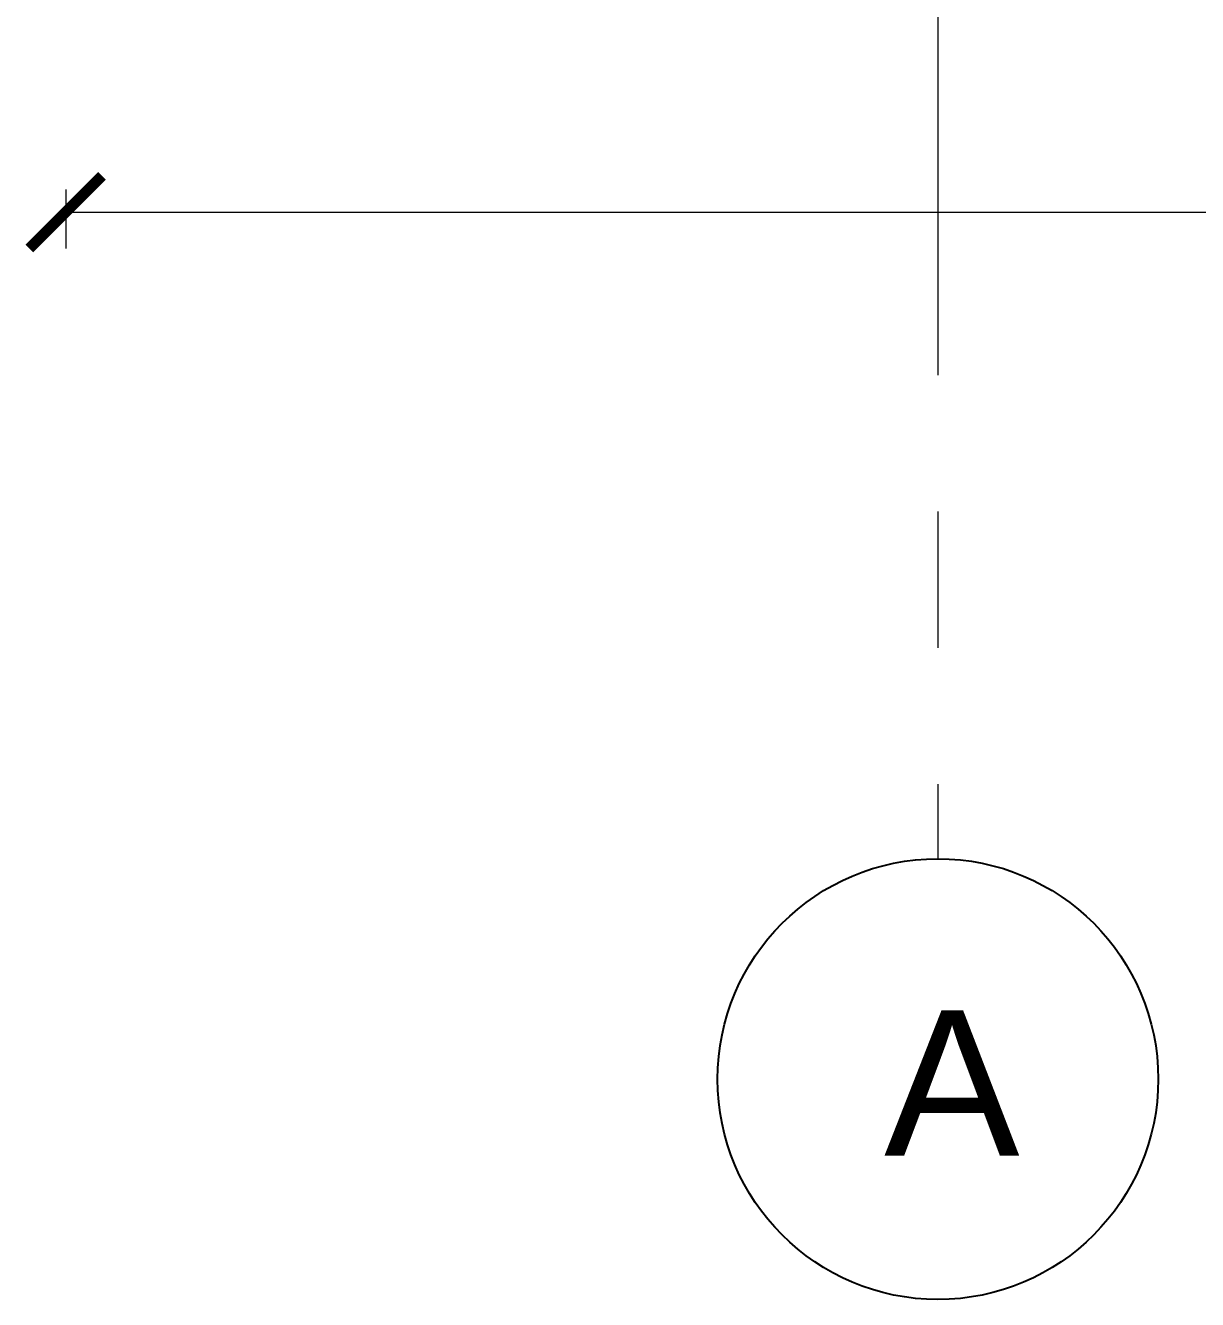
# Model space of a CAD drawing. Header units: inches. Extents: x -6800 to 96653, y -25814 to 17379.
# Drawn here: x 86609.5 to 86674, y -13221.4 to -13151.3 of the extents above; entities that cross this region are included whole.
import ezdxf

# ---------------------------------------------------------------- set-up
doc = ezdxf.new("R2010")
doc.units = ezdxf.units.IN
doc.header["$MEASUREMENT"] = 0
doc.header["$PDMODE"] = 34
doc.linetypes.add('CENTER', pattern=[2, 1.25, -0.25, 0.25, -0.25])
doc.layers.add('A-Windows', color=7, linetype='Continuous')
for name, color, linetype, lineweight in [('Cent line', 54, 'CENTER', 9), ('dimension', 50, 'Continuous', 20), ('dimension @ 1', 50, 'Continuous', 20)]:
    doc.layers.add(name, color=color, linetype=linetype, lineweight=lineweight)
doc.styles.get("Standard").update_dxf_attribs({"font": 'arial.ttf'})
doc.dimstyles.get("Standard").update_dxf_attribs({"dimtxt": 7, "dimasz": 4, "dimexe": 2, "dimexo": 2, "dimgap": 2, "dimtad": 1, "dimdec": 0, "dimzin": 0, "dimdsep": 46, "dimlunit": 4, "dimtxsty": 'Standard', "dimblk": 'ARCHTICK', "dimcen": 0.25, "dimclrd": 256, "dimclre": 256, "dimclrt": 256, "dimadec": 0, "dimazin": 0, "dimtfac": 1, "dimtdec": 0, "dimtofl": 0, "dimtmove": 0, "dimatfit": 3, "dimfxl": 1, "dimfxlon": 1, "dimtolj": 1, "dimtzin": 0, "dimlwd": -1, "dimlwe": -1, "dimarcsym": 1})

# ---------------------------------------------------------------- blocks, each defined once
blk = doc.blocks.new('_ArchTick')
at = {"color": 0, "linetype": 'ByBlock', "const_width": 0.15}
blk.add_lwpolyline([(-0.5, -0.5), (0.5, 0.5)], dxfattribs=at)
blk = doc.blocks.new('*D2112')
at = {"layer": 'Defpoints', "color": 0, "transparency": 16777216}
for p in [(86611.735, -13045.566), (87838.735, -13045.566), (87838.735, -13161.608)]:
    blk.add_point(p, dxfattribs=at)
at = {"layer": 'dimension', "transparency": 16777216}
for p, q in [((86611.735, -13160.358), (86611.735, -13163.608)), ((87838.735, -13160.358), (87838.735, -13163.608)), ((86611.735, -13161.608), (87838.735, -13161.608))]:
    blk.add_line(p, q, dxfattribs=at)
at = {"layer": 'dimension', "transparency": 16777216, "xscale": 4, "yscale": 4, "zscale": 4, "rotation": 180}
blk.add_blockref('_ArchTick', (86611.735, -13161.608), dxfattribs=at)
at = {"layer": 'dimension', "transparency": 16777216, "xscale": 4, "yscale": 4, "zscale": 4}
blk.add_blockref('_ArchTick', (87838.735, -13161.608), dxfattribs=at)
at = {"layer": 'dimension', "transparency": 16777216, "insert": (87225.235, -13153.988), "char_height": 11, "attachment_point": 5}
blk.add_mtext('\\A1;102\'-3"', dxfattribs=at)

msp = doc.modelspace()

# ---------------------------------------------------------------- linework, layer by layer
at = {"transparency": 33554651}
msp.add_circle((86659.735, -13209.308), 12.125, dxfattribs=at)
at = {"layer": 'Cent line', "ltscale": 30, "transparency": 33554643}
msp.add_line((86659.735, -12713.077), (86659.735, -13197.183), dxfattribs=at)

# ---------------------------------------------------------------- texts
at = {"layer": 'A-Windows', "ltscale": 10, "transparency": 33554687, "insert": (86656.777, -13205.514), "char_height": 8, "attachment_point": 1}
msp.add_mtext_dynamic_manual_height_columns('A', width=837.60149, gutter_width=65.574, heights=[0], dxfattribs=at)

# ---------------------------------------------------------------- dimensions: what is measured, and where the dimension line sits
at = {"layer": 'dimension @ 1', "transparency": 33554651}
dim = msp.add_linear_dim(base=(87838.735, -13161.608), p1=(86611.735, -13045.566), p2=(87838.735, -13045.566), dimstyle='Standard', override={"dimscale": 1, "dimtxt": 11, "dimtix": 0, "dimtofl": 0, "dimtmove": 0, "dimatfit": 3, "dimfxl": 1.25}, dxfattribs=at)
dim.commit()
dim.dimension.update_dxf_attribs({"geometry": '*D2112', "text_midpoint": (87225.235, -13153.988)})

doc.saveas('drawing.dxf')
